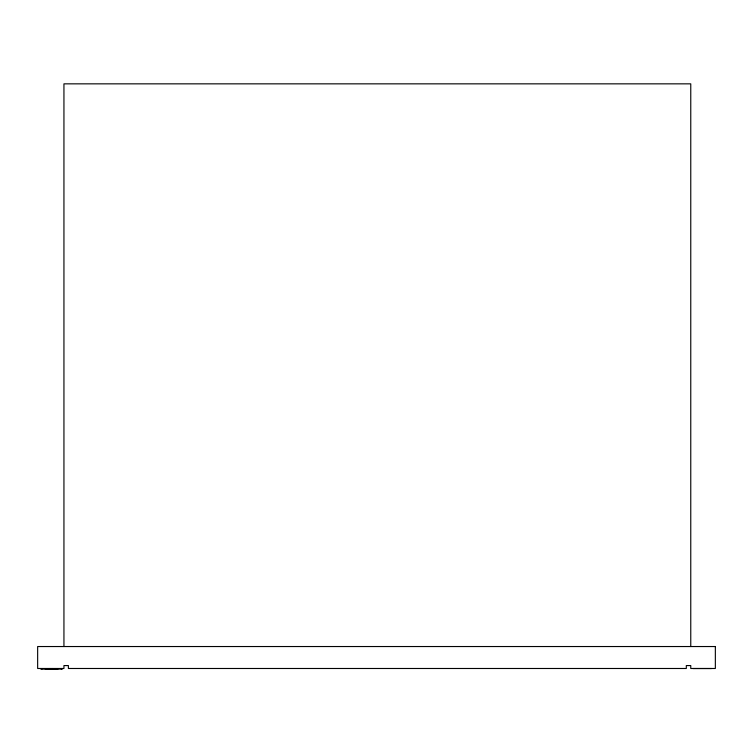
<?xml version="1.0" encoding="UTF-8"?>
<svg xmlns="http://www.w3.org/2000/svg" width="753" height="753" viewBox="0 0 753 753"><rect width="100%" height="100%" fill="white"/><g stroke="black" fill="none" stroke-linecap="round" stroke-linejoin="round"><path stroke-width="1.13" d="M693.042 668.532L711.51 668.532M51.1 669.05L62.395 669.05L62.395 668.485M45.302 669.153L57.859 669.153M690.765 646.535L690.765 83.847L63.939 83.847L63.939 646.535M61.285 668.485L61.285 669.05M52.371 668.485L52.446 669.153M51.533 668.485L51.533 669.153M50.169 668.485L50.225 669.153L40.794 669.05L40.784 668.485M49.387 668.485L49.51 669.153M41.933 668.485L41.933 669.05M715.35 646.535L37.65 646.535L37.65 668.485L63.939 668.485L63.939 665.567L68.391 665.567L68.391 668.485L686.312 668.485L686.312 665.567L690.765 665.567L690.765 668.485L715.35 668.485L715.35 646.535"/></g></svg>
